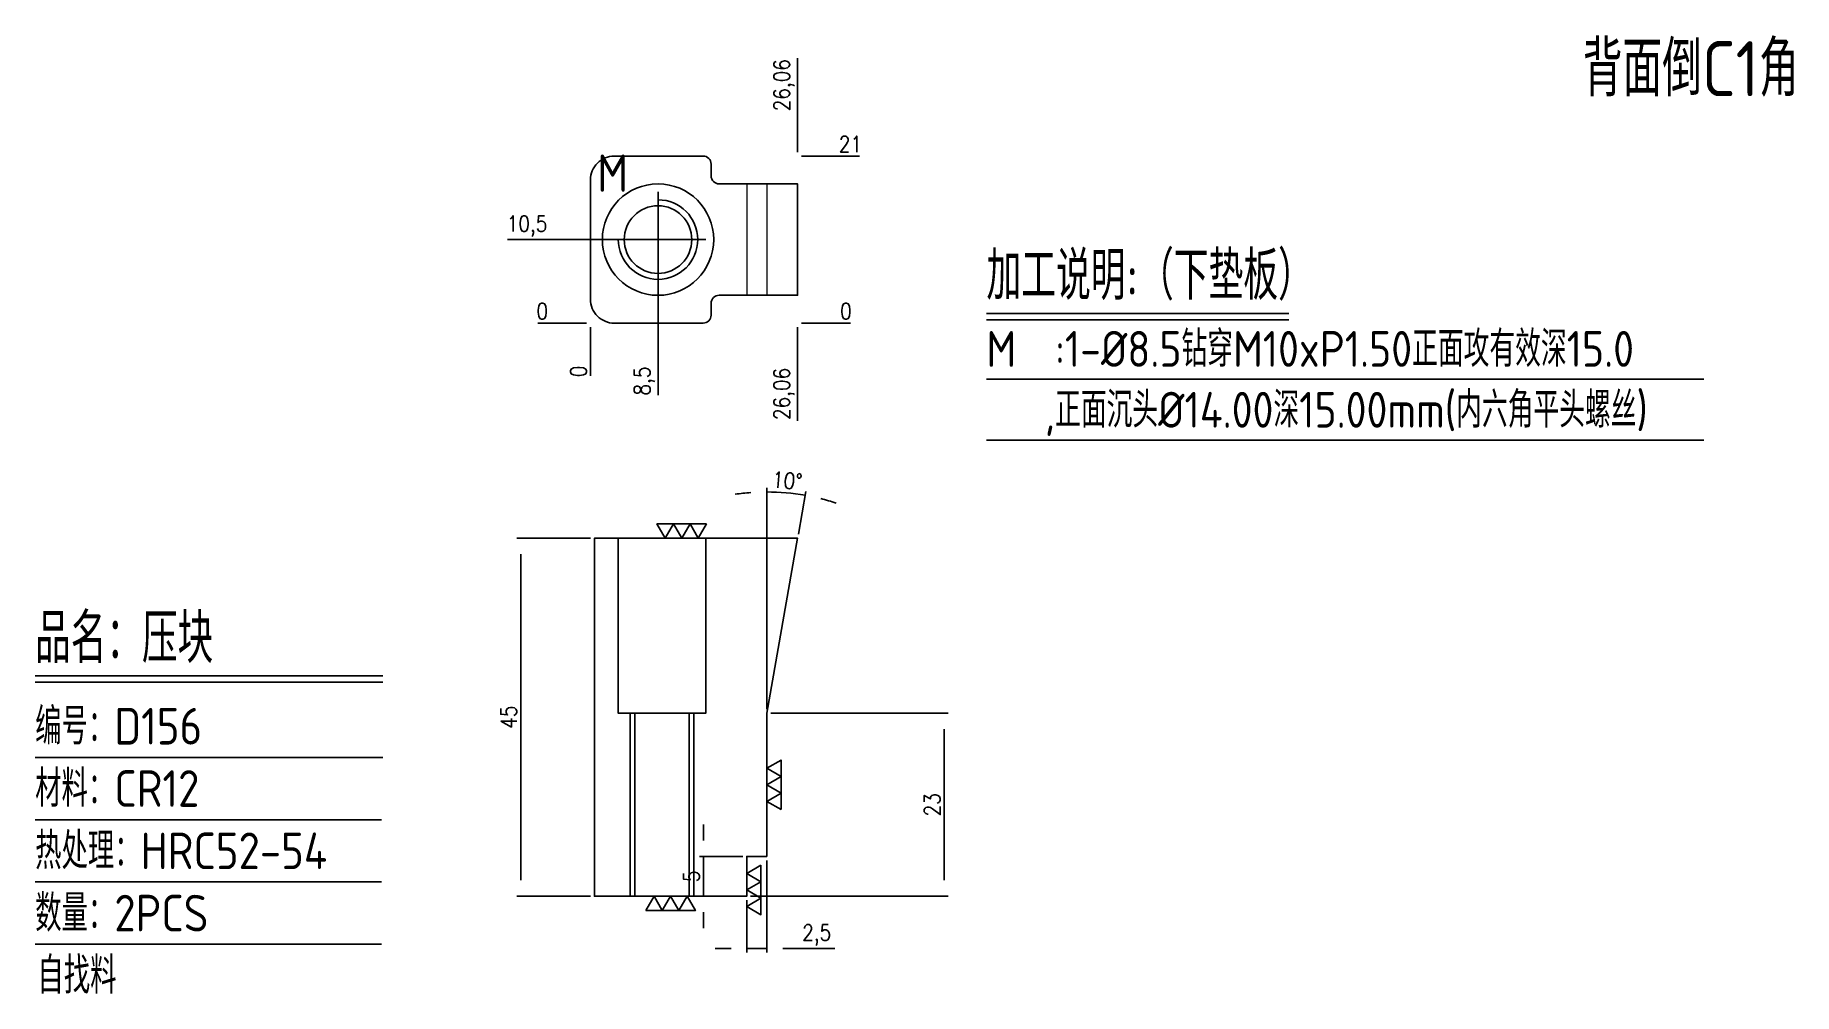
# Model space of a CAD drawing. Header units: millimetres. Extents: x 116974 to 117195, y -8012 to -7892.
import ezdxf
from ezdxf.enums import TextEntityAlignment as Align

# ---------------------------------------------------------------- set-up
doc = ezdxf.new("R2010")
doc.units = ezdxf.units.MM
for name, pattern in [('CENTER', [0]), ('HIDDEN', [0]), ('HIDDENX2', [0])]:
    doc.linetypes.add(name, pattern=pattern)
for name, color, linetype in [('DIM', 4, 'Continuous'), ('LB_P', 2, 'Continuous'), ('TEXT', 4, 'Continuous')]:
    doc.layers.add(name, color=color, linetype=linetype)
doc.styles.add('gbenor', font='gbenor.shx', dxfattribs={"bigfont": 'gbcbig.shx'})
doc.styles.get("Standard").update_dxf_attribs({"font": 'txt.shx', "width": 0.85, "bigfont": 'ctxt.shx'})
doc.dimstyles.new('T-2-WX', dxfattribs={"dimtxt": 2, "dimasz": 2, "dimexe": 0.5, "dimexo": 0.5, "dimgap": 0.5, "dimtad": 1, "dimtxsty": 'Standard', "dimblk": 'OPEN30', "dimcen": 0, "dimazin": 3, "dimtfac": 1, "dimtmove": 0, "dimatfit": 3, "dimldrblk": 'OPEN30', "dimlwd": -1, "dimlwe": -1})

# ---------------------------------------------------------------- blocks, each defined once
blk = doc.blocks.new('*D7579')
at = {"layer": 'Defpoints', "color": 0}
for p in [(117043.38, -7928.02), (117069.44, -7928.02), (117074.44, -7928.02)]:
    blk.add_point(p, dxfattribs=at)
at = {"layer": 'DIM', "color": 0}
blk.add_line((117069.94, -7928.02), (117076.07, -7928.02), dxfattribs=at)
at = {"layer": 'DIM', "color": 0, "insert": (117075.51, -7926.52), "char_height": 2, "attachment_point": 5}
blk.add_mtext('0', dxfattribs=at)
blk = doc.blocks.new('_Open30')
blk = doc.blocks.new('*D7580')
at = {"layer": 'Defpoints', "color": 0}
for p in [(117069.44, -7907.02), (117074.44, -7907.02), (117043.38, -7928.02)]:
    blk.add_point(p, dxfattribs=at)
at = {"layer": 'DIM', "color": 0}
for p, q in [((117069.94, -7907.02), (117073.44, -7907.02)), ((117073.44, -7907.02), (117070.44, -7907.02)), ((117070.44, -7907.02), (117077.21, -7907.02))]:
    blk.add_line(p, q, dxfattribs=at)
at = {"layer": 'DIM', "color": 0, "insert": (117076.07, -7905.52), "char_height": 2, "attachment_point": 5}
blk.add_mtext('21', dxfattribs=at)
blk = doc.blocks.new('*D7581')
at = {"layer": 'Defpoints', "color": 0}
for p in [(117038.38, -7928.02), (117043.38, -7928.02), (117043.38, -7928.02)]:
    blk.add_point(p, dxfattribs=at)
at = {"layer": 'DIM', "color": 0}
blk.add_line((117042.88, -7928.02), (117036.75, -7928.02), dxfattribs=at)
at = {"layer": 'DIM', "color": 0, "insert": (117037.32, -7926.52), "char_height": 2, "attachment_point": 5}
blk.add_mtext('0', dxfattribs=at)
blk = doc.blocks.new('*D7582')
at = {"layer": 'Defpoints', "color": 0}
for p in [(117038.38, -7917.52), (117051.88, -7917.52), (117043.38, -7928.02)]:
    blk.add_point(p, dxfattribs=at)
at = {"layer": 'DIM', "color": 0}
for p, q in [((117042.38, -7917.52), (117032.94, -7917.52)), ((117046.38, -7917.52), (117042.38, -7917.52)), ((117051.38, -7917.52), (117046.38, -7917.52))]:
    blk.add_line(p, q, dxfattribs=at)
at = {"layer": 'DIM', "color": 0, "insert": (117035.41, -7915.83), "char_height": 2, "attachment_point": 5}
blk.add_mtext('10,5', dxfattribs=at)
blk = doc.blocks.new('*D7583')
at = {"layer": 'Defpoints', "color": 0}
for p in [(117043.38, -7928.02), (117069.44, -7928.02), (117069.44, -7933.02)]:
    blk.add_point(p, dxfattribs=at)
at = {"layer": 'DIM', "color": 0}
for p, q in [((117069.44, -7928.52), (117069.44, -7932.02)), ((117069.44, -7932.02), (117069.44, -7929.02)), ((117069.44, -7929.02), (117069.44, -7940.32))]:
    blk.add_line(p, q, dxfattribs=at)
at = {"layer": 'DIM', "color": 0, "insert": (117067.75, -7936.92), "char_height": 2, "attachment_point": 5, "rotation": 90}
blk.add_mtext('26,06', dxfattribs=at)
blk = doc.blocks.new('*D7584')
at = {"layer": 'Defpoints', "color": 0}
for p in [(117051.88, -7917.52), (117043.38, -7928.02), (117051.88, -7933.02)]:
    blk.add_point(p, dxfattribs=at)
at = {"layer": 'DIM', "color": 0}
for p, q in [((117051.88, -7918.02), (117051.88, -7925.02)), ((117051.88, -7925.02), (117051.88, -7929.02)), ((117051.88, -7929.02), (117051.88, -7937.09))]:
    blk.add_line(p, q, dxfattribs=at)
at = {"layer": 'DIM', "color": 0, "insert": (117050.19, -7935.3), "char_height": 2, "attachment_point": 5, "rotation": 90}
blk.add_mtext('8,5', dxfattribs=at)
blk = doc.blocks.new('*D7585')
at = {"layer": 'Defpoints', "color": 0}
for p in [(117043.38, -7928.02), (117043.38, -7928.02), (117043.38, -7933.02)]:
    blk.add_point(p, dxfattribs=at)
at = {"layer": 'DIM', "color": 0}
blk.add_line((117043.38, -7928.52), (117043.38, -7934.66), dxfattribs=at)
at = {"layer": 'DIM', "color": 0, "insert": (117041.88, -7934.09), "char_height": 2, "attachment_point": 5, "rotation": 90}
blk.add_mtext('0', dxfattribs=at)
blk = doc.blocks.new('*D7586')
at = {"layer": 'Defpoints', "color": 0}
for p in [(117069.44, -7902.02), (117069.44, -7907.02), (117043.38, -7928.02)]:
    blk.add_point(p, dxfattribs=at)
at = {"layer": 'DIM', "color": 0}
for p, q in [((117069.44, -7906.02), (117069.44, -7894.72)), ((117069.44, -7906.52), (117069.44, -7903.02)), ((117069.44, -7903.02), (117069.44, -7906.02))]:
    blk.add_line(p, q, dxfattribs=at)
at = {"layer": 'DIM', "color": 0, "insert": (117067.75, -7898.12), "char_height": 2, "attachment_point": 5, "rotation": 90}
blk.add_mtext('26,06', dxfattribs=at)
blk = doc.blocks.new('*D7587')
at = {"layer": 'Defpoints', "color": 0}
for p in [(117043.88, -7955.05), (117034.61, -8000.05), (117043.88, -8000.05)]:
    blk.add_point(p, dxfattribs=at)
at = {"layer": 'DIM', "color": 0}
for p, q in [((117043.38, -7955.05), (117034.11, -7955.05)), ((117034.61, -7957.05), (117034.61, -7998.05)), ((117043.38, -8000.05), (117034.11, -8000.05))]:
    blk.add_line(p, q, dxfattribs=at)
at = {"layer": 'DIM', "color": 0, "insert": (117033.11, -7977.55), "char_height": 2, "attachment_point": 5, "rotation": 90}
blk.add_mtext('45', dxfattribs=at)
blk = doc.blocks.new('*D7588')
at = {"layer": 'Defpoints', "color": 0}
for p in [(117065.56, -7995.05), (117063.06, -8000.05), (117065.56, -8006.61)]:
    blk.add_point(p, dxfattribs=at)
at = {"layer": 'DIM', "color": 0}
for p, q in [((117065.56, -7995.55), (117065.56, -8007.11)), ((117063.06, -8000.55), (117063.06, -8007.11)), ((117061.06, -8006.61), (117059.06, -8006.61)), ((117063.06, -8006.61), (117065.56, -8006.61)), ((117067.56, -8006.61), (117074.12, -8006.61))]:
    blk.add_line(p, q, dxfattribs=at)
at = {"layer": 'DIM', "color": 0, "insert": (117071.84, -8004.92), "char_height": 2, "attachment_point": 5}
blk.add_mtext('2,5', dxfattribs=at)
blk = doc.blocks.new('*D7589')
at = {"layer": 'Defpoints', "color": 0}
for p in [(117065.56, -7977.05), (117087.87, -7977.05), (117063.03, -8000.05)]:
    blk.add_point(p, dxfattribs=at)
at = {"layer": 'DIM', "color": 0}
for p, q in [((117066.06, -7977.05), (117088.37, -7977.05)), ((117087.87, -7998.05), (117087.87, -7979.05)), ((117063.53, -8000.05), (117088.37, -8000.05))]:
    blk.add_line(p, q, dxfattribs=at)
at = {"layer": 'DIM', "color": 0, "insert": (117086.37, -7988.55), "char_height": 2, "attachment_point": 5, "rotation": 90}
blk.add_mtext('23', dxfattribs=at)
blk = doc.blocks.new('*D7590')
at = {"layer": 'Defpoints', "color": 0}
for p in [(117068.79, -7949.43), (117069.44, -7955.05), (117065.56, -7977.05), (117065.56, -7977.05), (117065.56, -7995.05)]:
    blk.add_point(p, dxfattribs=at)
at = {"layer": 'DIM', "color": 0}
for p, q in [((117065.56, -7976.55), (117065.56, -7948.74)), ((117069.53, -7954.56), (117070.48, -7949.17))]:
    blk.add_line(p, q, dxfattribs=at)
for start, end in [(94.1221, 98.2442), (80, 90), (71.7558, 75.8779)]:
    blk.add_arc((117065.56, -7977.05), 27.81, start, end, dxfattribs=at)
at = {"layer": 'DIM', "color": 0, "insert": (117068.12, -7947.81), "char_height": 2, "attachment_point": 5, "rotation": 355}
blk.add_mtext('10%%d', dxfattribs=at)
blk = doc.blocks.new('*D7591')
at = {"layer": 'Defpoints', "color": 0}
for p in [(117063.03, -7995.05), (117057.6, -8000.05), (117063.03, -8000.05)]:
    blk.add_point(p, dxfattribs=at)
at = {"layer": 'DIM', "color": 0}
for p, q in [((117057.6, -7993.05), (117057.6, -7991.05)), ((117062.53, -7995.05), (117057.1, -7995.05)), ((117057.6, -7995.05), (117057.6, -8000.05)), ((117062.53, -8000.05), (117057.1, -8000.05)), ((117057.6, -8002.05), (117057.6, -8004.05))]:
    blk.add_line(p, q, dxfattribs=at)
at = {"layer": 'DIM', "color": 0, "insert": (117056.1, -7997.55), "char_height": 2, "attachment_point": 5, "rotation": 90}
blk.add_mtext('5', dxfattribs=at)

msp = doc.modelspace()

# ---------------------------------------------------------------- linework, layer by layer
at = {"layer": 'DIM', "color": 4, "linetype": 'Continuous', "lineweight": 25}
for p, q in [((116973.553, -7972.348), (117017.289, -7972.348)), ((116973.553, -7973.154), (117017.289, -7973.154)), ((116973.553, -7982.596), (117017.289, -7982.596)), ((116973.553, -7990.427), (117017.099, -7990.427)), ((116973.553, -7998.257), (117017.099, -7998.257)), ((116973.553, -8006.087), (117017.099, -8006.087))]:
    msp.add_line(p, q, dxfattribs=at)
at = {"layer": 'LB_P', "linetype": 'HIDDEN', "lineweight": 15}
for p, q in [((117063.031, -7910.523), (117063.031, -7924.523)), ((117065.561, -7910.523), (117065.561, -7924.523))]:
    msp.add_line(p, q, dxfattribs=at)
at = {"layer": 'LB_P', "linetype": 'CENTER'}
for p, q in [((117051.881, -7911.523), (117051.881, -7923.523)), ((117045.881, -7917.523), (117057.881, -7917.523))]:
    msp.add_line(p, q, dxfattribs=at)
at = {"layer": 'LB_P', "linetype": 'Continuous'}
msp.add_lwpolyline([(117043.382, -7910.023, -0.4142136), (117046.382, -7907.023), (117057.561, -7907.023, -0.4142136), (117058.561, -7908.023), (117058.561, -7909.523, 0.4142136), (117059.561, -7910.523), (117069.44, -7910.523), (117069.44, -7924.523), (117059.561, -7924.523, 0.4142136), (117058.561, -7925.523), (117058.561, -7927.023, -0.4142136), (117057.561, -7928.023), (117046.382, -7928.023, -0.4142136), (117043.382, -7925.023)], format="xyb", close=True, dxfattribs=at)
msp.add_lwpolyline([(117065.561, -7995.048), (117065.561, -7977.048), (117069.44, -7955.048), (117043.882, -7955.048), (117043.882, -8000.048), (117063.031, -8000.048), (117063.031, -7995.048), (117065.581, -7995.048)], dxfattribs=at)
at = {"layer": 'LB_P', "linetype": 'HIDDENX2', "ltscale": 0.2}
msp.add_lwpolyline([(117057.881, -7955.048), (117057.881, -7977.048), (117046.881, -7977.048), (117046.881, -7955.048)], dxfattribs=at)
at = {"layer": 'LB_P', "color": 4}
for points in [[(117057.987, -7953.248), (117056.948, -7955.048), (117055.908, -7953.248), (117054.869, -7955.048), (117053.83, -7953.248), (117052.791, -7955.048), (117051.751, -7953.248), (117057.987, -7953.248)], [(117067.361, -7989.165), (117065.561, -7988.126), (117067.361, -7987.087), (117065.561, -7986.048), (117067.361, -7985.008), (117065.561, -7983.969), (117067.361, -7982.93), (117067.361, -7989.165)], [(117064.831, -7996.145), (117063.031, -7997.184), (117064.831, -7998.223), (117063.031, -7999.263), (117064.831, -8000.302), (117063.031, -8001.341), (117064.831, -8002.38), (117064.831, -7996.145)], [(117050.339, -8001.848), (117051.378, -8000.048), (117052.417, -8001.848), (117053.456, -8000.048), (117054.496, -8001.848), (117055.535, -8000.048), (117056.574, -8001.848), (117050.339, -8001.848)]]:
    msp.add_lwpolyline(points, close=True, dxfattribs=at)
at = {"layer": 'LB_P', "linetype": 'HIDDENX2', "ltscale": 0.3}
for points in [[(117048.381, -7977.048), (117048.381, -8000.048)], [(117048.981, -7977.048), (117048.981, -8000.048)], [(117055.781, -7977.048), (117055.781, -8000.048)], [(117056.381, -7977.048), (117056.381, -8000.048)]]:
    msp.add_lwpolyline(points, dxfattribs=at)
at = {"layer": 'LB_P', "linetype": 'Continuous'}
msp.add_circle((117051.881, -7917.523), 7, dxfattribs=at)
at = {"layer": 'LB_P'}
msp.add_circle((117051.881, -7917.523), 4.25, dxfattribs=at)
msp.add_arc((117051.881, -7917.523), 5, 180, 90, dxfattribs=at)
at = {"layer": 'TEXT', "color": 3}
for p, q in [((117093.184, -7926.827), (117131.2, -7926.827)), ((117093.184, -7927.615), (117131.2, -7927.615)), ((117093.184, -7935.085), (117183.399, -7935.085)), ((117093.184, -7942.735), (117183.399, -7942.735))]:
    msp.add_line(p, q, dxfattribs=at)

# ---------------------------------------------------------------- texts
at = {"layer": 'DIM', "color": 3, "linetype": 'Continuous', "lineweight": 25, "style": 'gbenor'}
for s, height, p in [('品名：压块', 6.2182, (116973.553, -7970.736)), ('编号：D156', 4.6061, (116973.553, -7980.984)), ('材料：CR12 ', 4.6061, (116973.553, -7988.814)), ('热处理：HRC52-54', 4.60608, (116973.553, -7996.645)), ('数量：2PCS', 4.6061, (116973.553, -8004.475)), ('自找料', 4.6061, (116973.833, -8012.305))]:
    msp.add_text(s, height=height, dxfattribs=at).set_placement(p)
at = {"layer": 'TEXT', "color": 4, "lineweight": 18, "style": 'gbenor'}
msp.add_text('背面倒C1角', height=6.931, dxfattribs=at).set_placement((117168.185, -7899.511))
at = {"layer": 'TEXT', "color": 4, "style": 'gbenor'}
msp.add_text('M', height=4.68, dxfattribs=at).set_placement((117046.184, -7909.163), align=Align.MIDDLE_CENTER)
for s, height, p in [('加工说明:（下垫板）', 6.075, (117093.184, -7925.095)), ('M  :1-%%C8.5钻穿M10xP1.50正面攻有效深15.0', 4.5, (117093.184, -7933.51)), ('   ,正面沉头%%C14.00深15.00mm(内六角平头螺丝)', 4.5, (117093.184, -7941.16))]:
    msp.add_text(s, height=height, dxfattribs=at).set_placement(p)

# ---------------------------------------------------------------- dimensions: what is measured, and where the dimension line sits
at = {"layer": 'DIM', "color": 4}
for feature_location, offset, dtype, origin, picture, middle in [((117069.44, -7907.023), (0, 5), 1, (117043.382, -7928.023), '*D7586', (117067.75, -7898.123)), ((117069.44, -7907.023), (5, 0), 0, (117043.382, -7928.023), '*D7580', (117076.073, -7905.523)), ((117051.881, -7917.523), (-13.499, 0), 0, (117043.382, -7928.023), '*D7582', (117035.413, -7915.833)), ((117051.881, -7917.523), (0, -15.5), 1, (117043.382, -7928.023), '*D7584', (117050.191, -7935.304)), ((117043.382039837, -7928.023418314), (-5, 0), 0, (117043.382039837, -7928.023418314), '*D7581', (117037.31537317, -7926.523418314)), ((117069.440001731, -7928.023418314), (5, 0), 0, (117043.382039837, -7928.023418314), '*D7579', (117075.506668398, -7926.523418314)), ((117043.382039837, -7928.023418314), (0, -5), 1, (117043.382039837, -7928.023418314), '*D7585', (117041.882039837, -7934.09008498)), ((117069.44, -7928.023), (0, -5), 1, (117043.382, -7928.023), '*D7583', (117067.75, -7936.923))]:
    dim = msp.add_ordinate_dim(feature_location=feature_location, offset=offset, dtype=dtype, origin=origin, dimstyle='T-2-WX', dxfattribs=at)
    dim.commit()
    dim.dimension.update_dxf_attribs({"geometry": picture, "text_midpoint": middle})
dim = msp.add_angular_dim_2l(base=(117068.789, -7949.43), line1=((117065.561, -7977.048), (117069.44, -7955.048)), line2=((117065.561, -7995.048), (117065.561, -7977.048)), dimstyle='T-2-WX', dxfattribs=at)
dim.commit()
dim.dimension.update_dxf_attribs({"geometry": '*D7590', "text_midpoint": (117068.119, -7947.806)})
for base, p1, p2, picture, middle in [((117034.614, -8000.048), (117043.882, -7955.048), (117043.882, -8000.048), '*D7587', (117033.114, -7977.548)), ((117087.871, -7977.048), (117063.031, -8000.048), (117065.561, -7977.048), '*D7589', (117086.371, -7988.548)), ((117057.598, -8000.048), (117063.031, -7995.048), (117063.031, -8000.048), '*D7591', (117056.098, -7997.548))]:
    dim = msp.add_linear_dim(base=base, p1=p1, p2=p2, angle=90, dimstyle='T-2-WX', dxfattribs=at)
    dim.commit()
    dim.dimension.update_dxf_attribs({"geometry": picture, "text_midpoint": middle})
dim = msp.add_linear_dim(base=(117065.561, -8006.606), p1=(117063.059, -8000.048), p2=(117065.561, -7995.048), dimstyle='T-2-WX', dxfattribs=at)
dim.commit()
dim.dimension.update_dxf_attribs({"geometry": '*D7588', "text_midpoint": (117071.842, -8004.916)})

doc.saveas('drawing.dxf')
